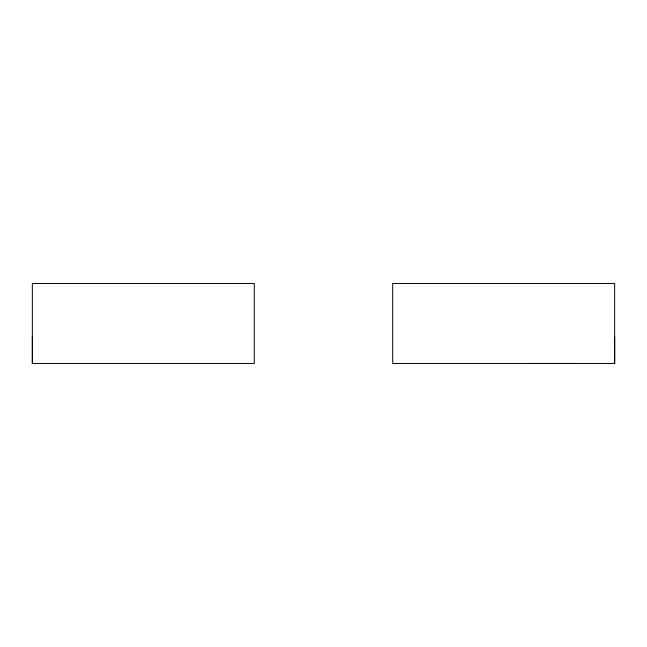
<?xml version="1.0" encoding="UTF-8"?>
<svg xmlns="http://www.w3.org/2000/svg" width="647" height="647" viewBox="0 0 647 647"><rect width="100%" height="100%" fill="white"/><g stroke="black" fill="none" stroke-linecap="round" stroke-linejoin="round"><path stroke-width="0.97" d="M32.35 363.468L32.35 283.532L254.295 283.532L254.295 363.468L32.35 363.468L32.35 336.812M614.65 363.468L614.65 283.532L392.705 283.532L392.705 363.468L614.65 363.468L614.65 336.812M531.891 363.468L577.035 363.468"/></g></svg>
